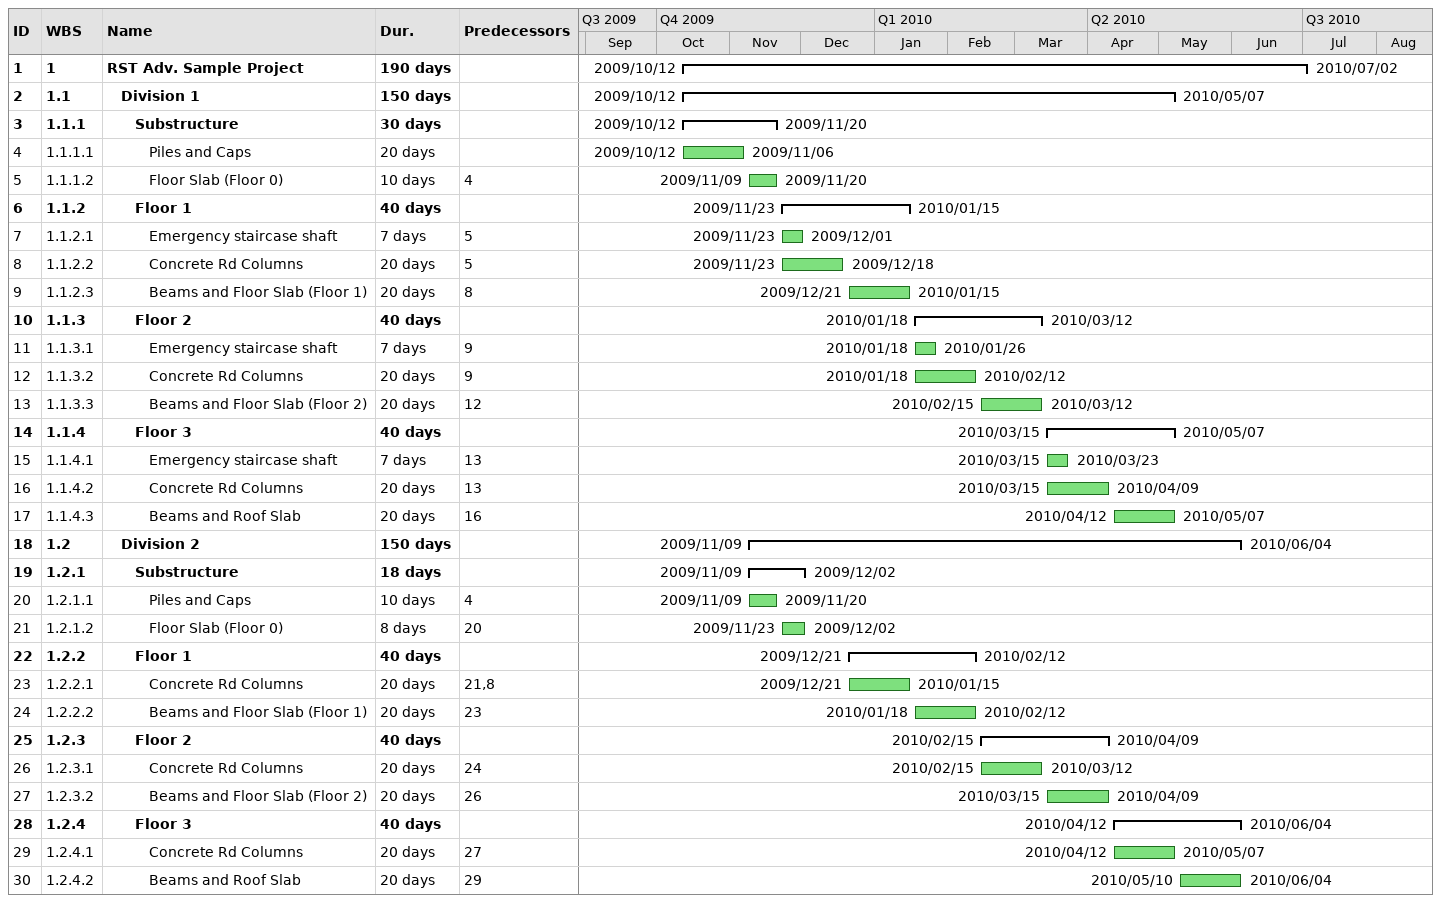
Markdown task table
| ID | WBS | Task | Duration | Start | Finish | Predecessors |
|---|---|---|---|---|---|---|
| 1 | 1 | **RST Adv. Sample Project** | 190d | 2009-10-12 | 2010-07-02 |  |
| 2 | 1.1 | **Division 1** | 150d | 2009-10-12 | 2010-05-07 |  |
| 3 | 1.1.1 | **Substructure** | 30d | 2009-10-12 | 2009-11-20 |  |
| 4 | 1.1.1.1 | Piles and Caps | 20d | 2009-10-12 | 2009-11-06 |  |
| 5 | 1.1.1.2 | Floor Slab (Floor 0) | 10d | 2009-11-09 | 2009-11-20 | 4 |
| 6 | 1.1.2 | **Floor 1** | 40d | 2009-11-23 | 2010-01-15 |  |
| 7 | 1.1.2.1 | Emergency staircase shaft | 7d | 2009-11-23 | 2009-12-01 | 5 |
| 8 | 1.1.2.2 | Concrete Rd Columns | 20d | 2009-11-23 | 2009-12-18 | 5 |
| 9 | 1.1.2.3 | Beams and Floor Slab (Floor 1) | 20d | 2009-12-21 | 2010-01-15 | 8 |
| 10 | 1.1.3 | **Floor 2** | 40d | 2010-01-18 | 2010-03-12 |  |
| 11 | 1.1.3.1 | Emergency staircase shaft | 7d | 2010-01-18 | 2010-01-26 | 9 |
| 12 | 1.1.3.2 | Concrete Rd Columns | 20d | 2010-01-18 | 2010-02-12 | 9 |
| 13 | 1.1.3.3 | Beams and Floor Slab (Floor 2) | 20d | 2010-02-15 | 2010-03-12 | 12 |
| 14 | 1.1.4 | **Floor 3** | 40d | 2010-03-15 | 2010-05-07 |  |
| 15 | 1.1.4.1 | Emergency staircase shaft | 7d | 2010-03-15 | 2010-03-23 | 13 |
| 16 | 1.1.4.2 | Concrete Rd Columns | 20d | 2010-03-15 | 2010-04-09 | 13 |
| 17 | 1.1.4.3 | Beams and Roof Slab | 20d | 2010-04-12 | 2010-05-07 | 16 |
| 18 | 1.2 | **Division 2** | 150d | 2009-11-09 | 2010-06-04 |  |
| 19 | 1.2.1 | **Substructure** | 18d | 2009-11-09 | 2009-12-02 |  |
| 20 | 1.2.1.1 | Piles and Caps | 10d | 2009-11-09 | 2009-11-20 | 4 |
| 21 | 1.2.1.2 | Floor Slab (Floor 0) | 8d | 2009-11-23 | 2009-12-02 | 20 |
| 22 | 1.2.2 | **Floor 1** | 40d | 2009-12-21 | 2010-02-12 |  |
| 23 | 1.2.2.1 | Concrete Rd Columns | 20d | 2009-12-21 | 2010-01-15 | 21, 8 |
| 24 | 1.2.2.2 | Beams and Floor Slab (Floor 1) | 20d | 2010-01-18 | 2010-02-12 | 23 |
| 25 | 1.2.3 | **Floor 2** | 40d | 2010-02-15 | 2010-04-09 |  |
| 26 | 1.2.3.1 | Concrete Rd Columns | 20d | 2010-02-15 | 2010-03-12 | 24 |
| 27 | 1.2.3.2 | Beams and Floor Slab (Floor 2) | 20d | 2010-03-15 | 2010-04-09 | 26 |
| 28 | 1.2.4 | **Floor 3** | 40d | 2010-04-12 | 2010-06-04 |  |
| 29 | 1.2.4.1 | Concrete Rd Columns | 20d | 2010-04-12 | 2010-05-07 | 27 |
| 30 | 1.2.4.2 | Beams and Roof Slab | 20d | 2010-05-10 | 2010-06-04 | 29 |
